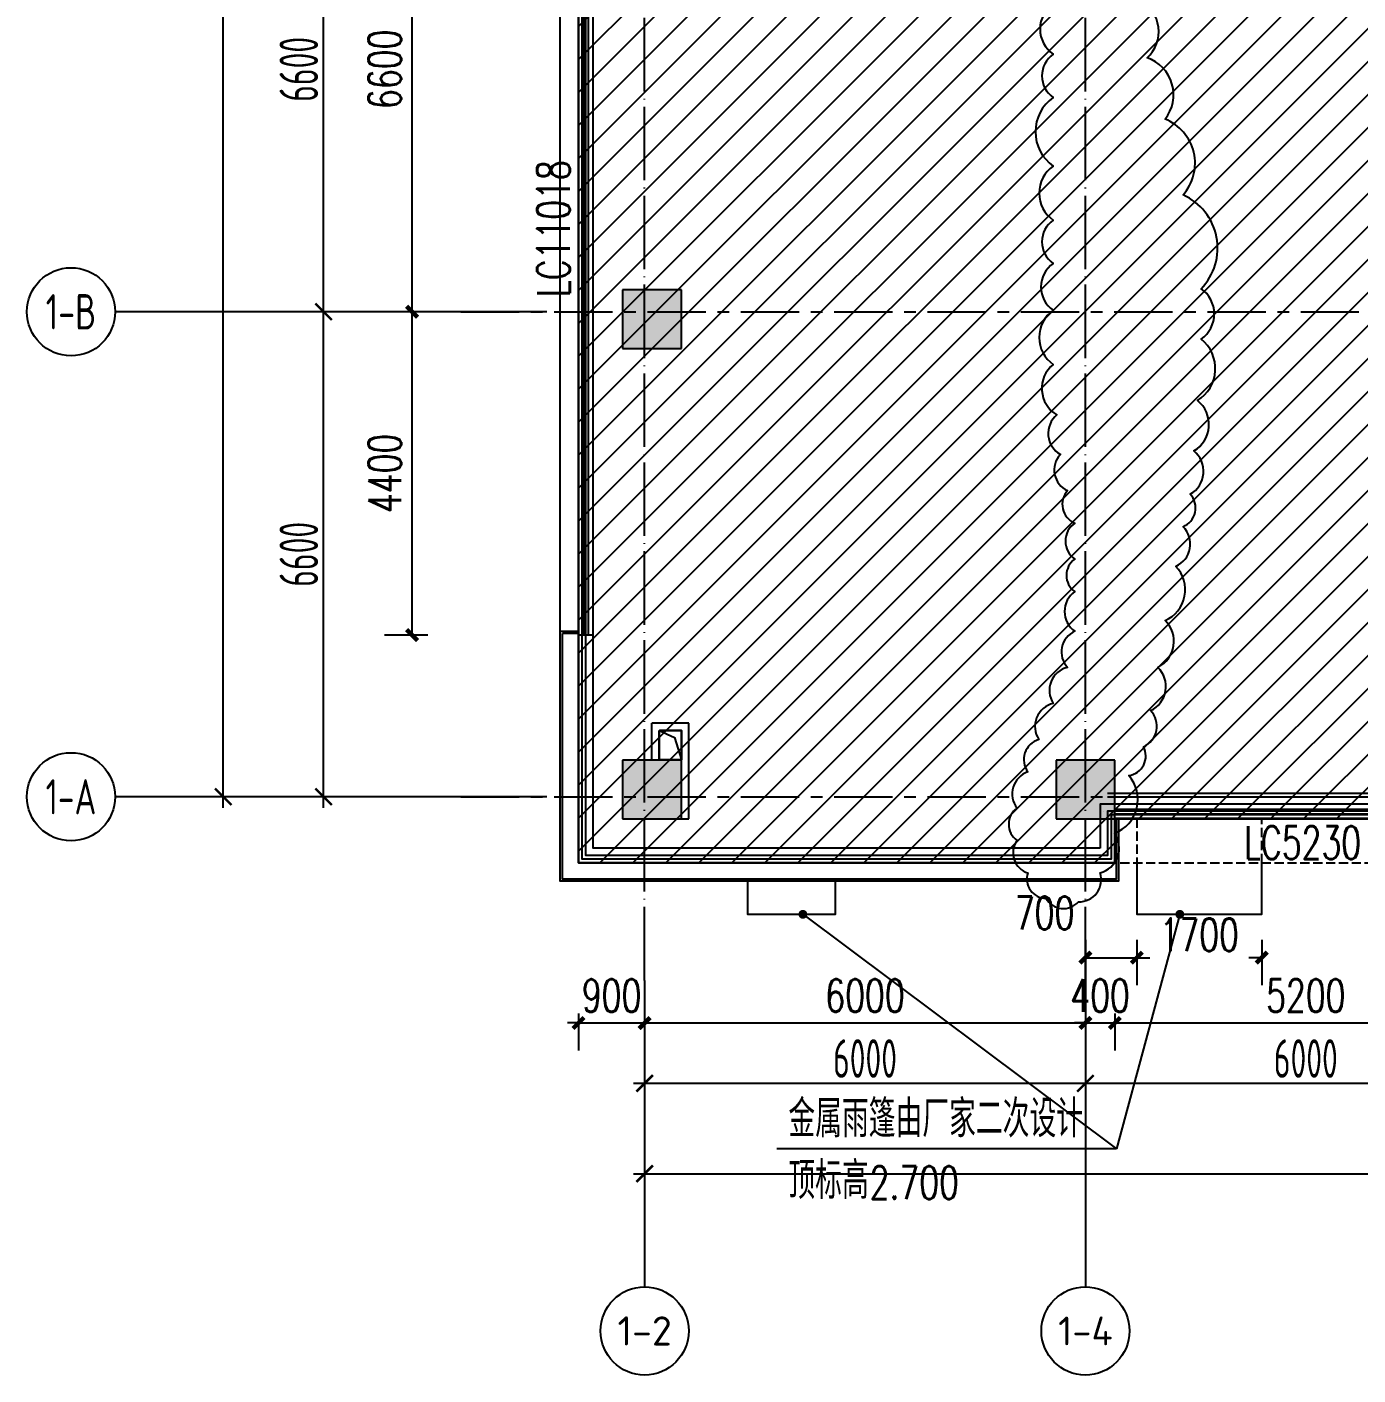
# Model space of a CAD drawing. Header units: millimetres. Extents: x -1048436 to -185795, y -983427 to 400387.
# Drawn here: x -761771 to -743652, y -364464 to -346118 of the extents above; entities that cross this region are included whole.
import ezdxf
from ezdxf.enums import TextEntityAlignment as Align

# ---------------------------------------------------------------- set-up
doc = ezdxf.new("R2010")
doc.units = ezdxf.units.MM
doc.header["$LTSCALE"] = 500
for name, pattern in [('DASH', [0.35, 0.25, -0.1]), ('一层轴网$0$1#游泳馆轴网$0$DOTE', [2.42, 2, -0.2, 0.02, -0.2]), ('一层轴网$0$CENTER', [50.8, 31.75, -6.35, 6.35, -6.35])]:
    doc.linetypes.add(name, pattern=pattern)
for name, color, linetype in [('AXIS_TEXT', 7, 'Continuous'), ('COLUMN', 254, 'Continuous'), ('PUB_DIM', 3, 'Continuous'), ('PUB_HATCH', 8, 'Continuous'), ('WINDOW', 4, 'Continuous'), ('WINDOW_TEXT', 7, 'Continuous'), ('一层轴网$0$1#游泳馆轴网$0$建-轴线', 1, '一层轴网$0$1#游泳馆轴网$0$DOTE'), ('一层轴网$0$建-文字', 4, 'Continuous'), ('一层轴网$0$建-符号', 150, 'Continuous'), ('一层轴网$0$建-轴线', 1, '一层轴网$0$CENTER'), ('建-墙', 254, 'Continuous'), ('建-幕墙', 140, 'Continuous'), ('建-文字', 4, 'Continuous'), ('建-楼梯-扶手栏杆', 3, 'Continuous'), ('建-符号-引出', 150, 'Continuous'), ('建筑-洞口', 3, 'Continuous')]:
    doc.layers.add(name, color=color, linetype=linetype)
doc.layers.add('建-非打-01', color=6, linetype='Continuous', plot=False)
doc.styles.add('_TCH_DIM', font='SIMPLEX', dxfattribs={"bigfont": 'GBCBIG'})
doc.styles.add('_TCH_DIM_T3', font='SIMPLEX', dxfattribs={"width": 0.705882, "bigfont": 'GBCBIG'})
doc.styles.add('_TCH_WINDOW', font='SIMPLEX', dxfattribs={"height": 3.5, "bigfont": 'GBCBIG'})
doc.styles.add('COMPLEX', font='COMPLEX')
doc.styles.add('一层轴网$0$XD2008', font='xd-hzs.shx', dxfattribs={"width": 0.7, "bigfont": 'xd-hztxt.shx'})
doc.styles.add('一层轴网$0$XD2008_T3', font='xd-hzs.shx', dxfattribs={"width": 0.7, "bigfont": 'xd-hztxt.shx'})
doc.dimstyles.new('_TCH_ARCH&&150', dxfattribs={"dimtxt": 446.25, "dimasz": 150, "dimexe": 375, "dimexo": 450, "dimgap": 150, "dimtad": 1, "dimdec": 0, "dimzin": 0, "dimdsep": 46, "dimtxsty": '_TCH_DIM_T3', "dimblk": 'ARCHTICK', "dimcen": 0.09, "dimclrt": 7, "dimazin": 2, "dimtfac": 1, "dimtdec": 0, "dimtix": 1, "dimtmove": 2, "dimatfit": 3, "dimldrblk": 'ARCHTICK', "dimfxl": 1, "dimtolj": 1, "dimtzin": 0, "dimarcsym": 0})
doc.dimstyles.new('一层轴网$0$XD100&&150', dxfattribs={"dimtxt": 525, "dimasz": 225, "dimexe": 150, "dimexo": 150, "dimgap": 75, "dimtad": 1, "dimdec": 0, "dimdsep": 46, "dimtxsty": '一层轴网$0$XD2008_T3', "dimblk": '一层轴网$0$_ARCHTICK', "dimcen": 2.5, "dimdle": 150, "dimclrt": 7, "dimaunit": 1, "dimadec": 0, "dimazin": 0, "dimtfac": 1, "dimtdec": 0, "dimtix": 1, "dimtmove": 0, "dimatfit": 3, "dimfxl": 1, "dimtolj": 1, "dimtzin": 0, "dimarcsym": 0})

# ---------------------------------------------------------------- blocks, each defined once
blk = doc.blocks.new('_AXISO')
blk.add_circle((0, 0), 0.5)
at = {"layer": 'AXIS_TEXT', "style": 'COMPLEX', "width": 1.041667}
blk.add_attdef('A', text='', height=0.56, dxfattribs=at).set_placement((-0.25, -0.28), (0.25, -0.28), align=Align.FIT)
blk = doc.blocks.new('一层轴网$0$_ARCHTICK')
at = {"color": 0, "linetype": 'ByBlock', "const_width": 0.15}
blk.add_lwpolyline([(-0.5, -0.5), (0.5, 0.5)], dxfattribs=at)
blk = doc.blocks.new('*D2897')
at = {"layer": 'Defpoints', "color": 0, "transparency": 16777216}
for p in [(0, -2500), (6000, -2500), (6000, -3900)]:
    blk.add_point(p, dxfattribs=at)
at = {"layer": '一层轴网$0$建-符号', "color": 0, "lineweight": -2, "transparency": 16777216}
for p, q in [((0, -2650), (0, -4050)), ((6000, -2650), (6000, -4050)), ((-150, -3900), (6150, -3900))]:
    blk.add_line(p, q, dxfattribs=at)
at = {"layer": '一层轴网$0$建-符号', "color": 0, "lineweight": -2, "transparency": 16777216, "xscale": 225, "yscale": 225, "zscale": 225, "rotation": 180}
blk.add_blockref('一层轴网$0$_ARCHTICK', (0, -3900), dxfattribs=at)
at = {"layer": '一层轴网$0$建-符号', "color": 0, "lineweight": -2, "transparency": 16777216, "xscale": 225, "yscale": 225, "zscale": 225}
blk.add_blockref('一层轴网$0$_ARCHTICK', (6000, -3900), dxfattribs=at)
at = {"layer": '一层轴网$0$建-符号', "color": 7, "transparency": 16777216, "insert": (3000, -3562.5), "char_height": 525, "attachment_point": 5, "style": '一层轴网$0$XD2008_T3'}
blk.add_mtext('\\A1;6000', dxfattribs=at)
blk = doc.blocks.new('*D2898')
at = {"layer": 'Defpoints', "color": 0, "transparency": 16777216}
for p in [(6000, -2500), (12000, -2500), (12000, -3900)]:
    blk.add_point(p, dxfattribs=at)
at = {"layer": '一层轴网$0$建-符号', "color": 0, "lineweight": -2, "transparency": 16777216}
for p, q in [((6000, -2650), (6000, -4050)), ((12000, -2650), (12000, -4050)), ((5850, -3900), (12150, -3900))]:
    blk.add_line(p, q, dxfattribs=at)
at = {"layer": '一层轴网$0$建-符号', "color": 0, "lineweight": -2, "transparency": 16777216, "xscale": 225, "yscale": 225, "zscale": 225, "rotation": 180}
blk.add_blockref('一层轴网$0$_ARCHTICK', (6000, -3900), dxfattribs=at)
at = {"layer": '一层轴网$0$建-符号', "color": 0, "lineweight": -2, "transparency": 16777216, "xscale": 225, "yscale": 225, "zscale": 225}
blk.add_blockref('一层轴网$0$_ARCHTICK', (12000, -3900), dxfattribs=at)
at = {"layer": '一层轴网$0$建-符号', "color": 7, "transparency": 16777216, "insert": (9000, -3562.5), "char_height": 525, "attachment_point": 5, "style": '一层轴网$0$XD2008_T3'}
blk.add_mtext('\\A1;6000', dxfattribs=at)
blk = doc.blocks.new('*D2910')
at = {"layer": 'Defpoints', "color": 0, "transparency": 16777216}
for p in [(0, -4275), (74610, -4275), (74610, -5130)]:
    blk.add_point(p, dxfattribs=at)
at = {"layer": '一层轴网$0$建-符号', "color": 0, "lineweight": -2, "transparency": 16777216}
for p, q in [((0, -4425), (0, -5280)), ((74610, -4425), (74610, -5280)), ((-150, -5130), (74760, -5130))]:
    blk.add_line(p, q, dxfattribs=at)
at = {"layer": '一层轴网$0$建-符号', "color": 0, "lineweight": -2, "transparency": 16777216, "xscale": 225, "yscale": 225, "zscale": 225, "rotation": 180}
blk.add_blockref('一层轴网$0$_ARCHTICK', (0, -5130), dxfattribs=at)
at = {"layer": '一层轴网$0$建-符号', "color": 0, "lineweight": -2, "transparency": 16777216, "xscale": 225, "yscale": 225, "zscale": 225}
blk.add_blockref('一层轴网$0$_ARCHTICK', (74610, -5130), dxfattribs=at)
at = {"layer": '一层轴网$0$建-符号', "color": 7, "transparency": 16777216, "insert": (37305, -4793), "char_height": 525, "attachment_point": 5, "style": '一层轴网$0$XD2008_T3'}
blk.add_mtext('\\A1;74610', dxfattribs=at)
blk = doc.blocks.new('*D2913')
at = {"layer": 'Defpoints', "color": 0, "transparency": 16777216}
for p in [(-4370, 13200), (-2500, 13200), (-2500, 6600)]:
    blk.add_point(p, dxfattribs=at)
at = {"layer": '一层轴网$0$建-符号', "color": 0, "lineweight": -2, "transparency": 16777216}
for p, q in [((-4370, 6450), (-4370, 13350)), ((-2650, 13200), (-4520, 13200)), ((-2650, 6600), (-4520, 6600))]:
    blk.add_line(p, q, dxfattribs=at)
at = {"layer": '一层轴网$0$建-符号', "color": 0, "lineweight": -2, "transparency": 16777216, "xscale": 225, "yscale": 225, "zscale": 225}
for p, rotation in [((-4370, 13200), 90), ((-4370, 6600), 270)]:
    blk.add_blockref('一层轴网$0$_ARCHTICK', p, dxfattribs=dict(at, rotation=rotation))
at = {"layer": '一层轴网$0$建-符号', "color": 7, "transparency": 16777216, "insert": (-4707.5, 9900), "char_height": 525, "attachment_point": 5, "rotation": 90, "style": '一层轴网$0$XD2008_T3'}
blk.add_mtext('\\A1;6600', dxfattribs=at)
blk = doc.blocks.new('*D2914')
at = {"layer": 'Defpoints', "color": 0, "transparency": 16777216}
for p in [(-4370, 6600), (-2500, 6600), (-2500, 0)]:
    blk.add_point(p, dxfattribs=at)
at = {"layer": '一层轴网$0$建-符号', "color": 0, "lineweight": -2, "transparency": 16777216}
for p, q in [((-4370, -150), (-4370, 6750)), ((-2650, 6600), (-4520, 6600)), ((-2650, 0), (-4520, 0))]:
    blk.add_line(p, q, dxfattribs=at)
at = {"layer": '一层轴网$0$建-符号', "color": 0, "lineweight": -2, "transparency": 16777216, "xscale": 225, "yscale": 225, "zscale": 225}
for p, rotation in [((-4370, 6600), 90), ((-4370, 0), 270)]:
    blk.add_blockref('一层轴网$0$_ARCHTICK', p, dxfattribs=dict(at, rotation=rotation))
at = {"layer": '一层轴网$0$建-符号', "color": 7, "transparency": 16777216, "insert": (-4707.5, 3300), "char_height": 525, "attachment_point": 5, "rotation": 90, "style": '一层轴网$0$XD2008_T3'}
blk.add_mtext('\\A1;6600', dxfattribs=at)
blk = doc.blocks.new('*D2915')
at = {"layer": 'Defpoints', "color": 0, "transparency": 16777216}
for p in [(-5735, 27000), (-4520, 27000), (-4520, 0)]:
    blk.add_point(p, dxfattribs=at)
at = {"layer": '一层轴网$0$建-符号', "color": 0, "lineweight": -2, "transparency": 16777216}
for p, q in [((-4670, 27000), (-5885, 27000)), ((-5735, -150), (-5735, 27150)), ((-4670, 0), (-5885, 0))]:
    blk.add_line(p, q, dxfattribs=at)
at = {"layer": '一层轴网$0$建-符号', "color": 0, "lineweight": -2, "transparency": 16777216, "xscale": 225, "yscale": 225, "zscale": 225}
for p, rotation in [((-5735, 27000), 90), ((-5735, 0), 270)]:
    blk.add_blockref('一层轴网$0$_ARCHTICK', p, dxfattribs=dict(at, rotation=rotation))
at = {"layer": '一层轴网$0$建-符号', "color": 7, "transparency": 16777216, "insert": (-6072.5, 13500), "char_height": 525, "attachment_point": 5, "rotation": 90, "style": '一层轴网$0$XD2008_T3'}
blk.add_mtext('\\A1;27000', dxfattribs=at)
blk = doc.blocks.new('ghfhfds')
at = {"layer": '建筑-洞口'}
blk.add_lwpolyline([(-753163, -355694), (-752863, -355694), (-752863, -356094), (-753163, -356094)], close=True, dxfattribs=at)
blk.add_lwpolyline([(-753163, -355694), (-752957, -355790), (-752863, -356094)], dxfattribs=at)
blk = doc.blocks.new('A$C5F49506C')
at = {"layer": '建-幕墙'}
for p, q in [((-142443, 37675), (-142693, 37675)), ((-142443, 37645), (-142663, 37645))]:
    blk.add_line(p, q, dxfattribs=at)
for points in [[(-135093, 35125), (-135093, 34275), (-142693, 34275), (-142693, 56375), (-134893, 56375), (-134893, 55525)], [(-135123, 35125), (-135123, 34305), (-142663, 34305), (-142663, 37645)]]:
    blk.add_lwpolyline(points, dxfattribs=at)
blk = doc.blocks.new('_ArchTick')
at = {"color": 0, "linetype": 'ByBlock', "const_width": 0.4}
blk.add_lwpolyline([(-0.5, -0.5), (0.5, 0.5)], dxfattribs=at)
blk = doc.blocks.new('*D1637')
at = {"layer": 'Defpoints', "color": 0, "transparency": 16777216}
for p in [(-746663, -358093), (-744963, -358093), (-744963, -358784)]:
    blk.add_point(p, dxfattribs=at)
at = {"layer": 'PUB_DIM', "color": 0, "lineweight": -2, "transparency": 16777216}
for p, q in [((-746663, -358543), (-746663, -359159)), ((-744963, -358543), (-744963, -359159)), ((-746663, -358784), (-746488, -358784)), ((-744963, -358784), (-745138, -358784))]:
    blk.add_line(p, q, dxfattribs=at)
at = {"layer": 'PUB_DIM', "color": 0, "lineweight": -2, "transparency": 16777216, "xscale": 150, "yscale": 150, "zscale": 150, "rotation": 180}
blk.add_blockref('_ArchTick', (-746663, -358784), dxfattribs=at)
at = {"layer": 'PUB_DIM', "color": 0, "lineweight": -2, "transparency": 16777216, "xscale": 150, "yscale": 150, "zscale": 150}
blk.add_blockref('_ArchTick', (-744963, -358784), dxfattribs=at)
at = {"layer": 'PUB_DIM', "color": 7, "transparency": 16777216, "insert": (-745813, -358472), "char_height": 446.2, "attachment_point": 5, "style": '_TCH_DIM_T3'}
blk.add_mtext('\\A1;1700', dxfattribs=at)
blk = doc.blocks.new('*D1638')
at = {"layer": 'Defpoints', "color": 0, "transparency": 16777216}
for p in [(-747363, -358093), (-746663, -358093), (-746663, -358784)]:
    blk.add_point(p, dxfattribs=at)
at = {"layer": 'PUB_DIM', "color": 0, "lineweight": -2, "transparency": 16777216}
for p, q in [((-747363, -358543), (-747363, -359159)), ((-746663, -358543), (-746663, -359159)), ((-747363, -358784), (-746663, -358784))]:
    blk.add_line(p, q, dxfattribs=at)
at = {"layer": 'PUB_DIM', "color": 0, "lineweight": -2, "transparency": 16777216, "xscale": 150, "yscale": 150, "zscale": 150, "rotation": 180}
blk.add_blockref('_ArchTick', (-747363, -358784), dxfattribs=at)
at = {"layer": 'PUB_DIM', "color": 0, "lineweight": -2, "transparency": 16777216, "xscale": 150, "yscale": 150, "zscale": 150}
blk.add_blockref('_ArchTick', (-746663, -358784), dxfattribs=at)
at = {"layer": 'PUB_DIM', "color": 7, "transparency": 16777216, "insert": (-747919, -358176), "char_height": 446.2, "attachment_point": 5, "style": '_TCH_DIM_T3'}
blk.add_mtext('\\A1;700', dxfattribs=at)
blk = doc.blocks.new('*D1648')
at = {"layer": 'Defpoints', "color": 0, "transparency": 16777216}
for p in [(-756527, -343394), (-755863, -343394), (-755863, -349994)]:
    blk.add_point(p, dxfattribs=at)
at = {"layer": 'PUB_DIM', "color": 0, "lineweight": -2, "transparency": 16777216}
for p, q in [((-756313, -343394), (-756902, -343394)), ((-756527, -349994), (-756527, -343394)), ((-756313, -349994), (-756902, -349994))]:
    blk.add_line(p, q, dxfattribs=at)
at = {"layer": 'PUB_DIM', "color": 0, "lineweight": -2, "transparency": 16777216, "xscale": 150, "yscale": 150, "zscale": 150}
for p, rotation in [((-756527, -343394), 90), ((-756527, -349994), 270)]:
    blk.add_blockref('_ArchTick', p, dxfattribs=dict(at, rotation=rotation))
at = {"layer": 'PUB_DIM', "color": 7, "transparency": 16777216, "insert": (-756900, -346694), "char_height": 446.2, "attachment_point": 5, "rotation": 90, "style": '_TCH_DIM_T3'}
blk.add_mtext('\\A1;6600', dxfattribs=at)
blk = doc.blocks.new('*D1649')
at = {"layer": 'Defpoints', "color": 0, "transparency": 16777216}
for p in [(-756527, -349994), (-755863, -349994), (-755863, -354394)]:
    blk.add_point(p, dxfattribs=at)
at = {"layer": 'PUB_DIM', "color": 0, "lineweight": -2, "transparency": 16777216}
for p, q in [((-756313, -349994), (-756902, -349994)), ((-756527, -354394), (-756527, -349994)), ((-756313, -354394), (-756902, -354394))]:
    blk.add_line(p, q, dxfattribs=at)
at = {"layer": 'PUB_DIM', "color": 0, "lineweight": -2, "transparency": 16777216, "xscale": 150, "yscale": 150, "zscale": 150}
for p, rotation in [((-756527, -349994), 90), ((-756527, -354394), 270)]:
    blk.add_blockref('_ArchTick', p, dxfattribs=dict(at, rotation=rotation))
at = {"layer": 'PUB_DIM', "color": 7, "transparency": 16777216, "insert": (-756900, -352194), "char_height": 446.2, "attachment_point": 5, "rotation": 90, "style": '_TCH_DIM_T3'}
blk.add_mtext('\\A1;4400', dxfattribs=at)
blk = doc.blocks.new('*D2065')
at = {"layer": 'Defpoints', "color": 0, "transparency": 16777216}
for p in [(-754263, -359094), (-753363, -359094), (-753363, -359673)]:
    blk.add_point(p, dxfattribs=at)
at = {"layer": 'PUB_DIM', "color": 0, "lineweight": -2, "transparency": 16777216}
for p, q in [((-754263, -359544), (-754263, -360048)), ((-753363, -359544), (-753363, -360048)), ((-754263, -359673), (-754413, -359673)), ((-754263, -359673), (-753363, -359673)), ((-753363, -359673), (-753213, -359673))]:
    blk.add_line(p, q, dxfattribs=at)
at = {"layer": 'PUB_DIM', "color": 0, "lineweight": -2, "transparency": 16777216, "xscale": 150, "yscale": 150, "zscale": 150}
blk.add_blockref('_ArchTick', (-754263, -359673), dxfattribs=at)
at = {"layer": 'PUB_DIM', "color": 0, "lineweight": -2, "transparency": 16777216, "xscale": 150, "yscale": 150, "zscale": 150, "rotation": 180}
blk.add_blockref('_ArchTick', (-753363, -359673), dxfattribs=at)
at = {"layer": 'PUB_DIM', "color": 7, "transparency": 16777216, "insert": (-753813, -359300), "char_height": 446.2, "attachment_point": 5, "style": '_TCH_DIM_T3'}
blk.add_mtext('\\A1;900', dxfattribs=at)
blk = doc.blocks.new('*D2066')
at = {"layer": 'Defpoints', "color": 0, "transparency": 16777216}
for p in [(-753363, -359094), (-747363, -359094), (-747363, -359673)]:
    blk.add_point(p, dxfattribs=at)
at = {"layer": 'PUB_DIM', "color": 0, "lineweight": -2, "transparency": 16777216}
for p, q in [((-753363, -359544), (-753363, -360048)), ((-747363, -359544), (-747363, -360048)), ((-753363, -359673), (-747363, -359673))]:
    blk.add_line(p, q, dxfattribs=at)
at = {"layer": 'PUB_DIM', "color": 0, "lineweight": -2, "transparency": 16777216, "xscale": 150, "yscale": 150, "zscale": 150, "rotation": 180}
blk.add_blockref('_ArchTick', (-753363, -359673), dxfattribs=at)
at = {"layer": 'PUB_DIM', "color": 0, "lineweight": -2, "transparency": 16777216, "xscale": 150, "yscale": 150, "zscale": 150}
blk.add_blockref('_ArchTick', (-747363, -359673), dxfattribs=at)
at = {"layer": 'PUB_DIM', "color": 7, "transparency": 16777216, "insert": (-750363, -359300), "char_height": 446.2, "attachment_point": 5, "style": '_TCH_DIM_T3'}
blk.add_mtext('\\A1;6000', dxfattribs=at)
blk = doc.blocks.new('*D2067')
at = {"layer": 'Defpoints', "color": 0, "transparency": 16777216}
for p in [(-747363, -359094), (-746963, -359094), (-746963, -359673)]:
    blk.add_point(p, dxfattribs=at)
at = {"layer": 'PUB_DIM', "color": 0, "lineweight": -2, "transparency": 16777216}
for p, q in [((-747363, -359544), (-747363, -360048)), ((-746963, -359544), (-746963, -360048)), ((-747363, -359673), (-747513, -359673)), ((-747363, -359673), (-746963, -359673)), ((-746963, -359673), (-746813, -359673))]:
    blk.add_line(p, q, dxfattribs=at)
at = {"layer": 'PUB_DIM', "color": 0, "lineweight": -2, "transparency": 16777216, "xscale": 150, "yscale": 150, "zscale": 150}
blk.add_blockref('_ArchTick', (-747363, -359673), dxfattribs=at)
at = {"layer": 'PUB_DIM', "color": 0, "lineweight": -2, "transparency": 16777216, "xscale": 150, "yscale": 150, "zscale": 150, "rotation": 180}
blk.add_blockref('_ArchTick', (-746963, -359673), dxfattribs=at)
at = {"layer": 'PUB_DIM', "color": 7, "transparency": 16777216, "insert": (-747163, -359300), "char_height": 446.2, "attachment_point": 5, "style": '_TCH_DIM_T3'}
blk.add_mtext('\\A1;400', dxfattribs=at)
blk = doc.blocks.new('*D2068')
at = {"layer": 'Defpoints', "color": 0, "transparency": 16777216}
for p in [(-746963, -359094), (-741763, -359094), (-741763, -359673)]:
    blk.add_point(p, dxfattribs=at)
at = {"layer": 'PUB_DIM', "color": 0, "lineweight": -2, "transparency": 16777216}
for p, q in [((-746963, -359544), (-746963, -360048)), ((-741763, -359544), (-741763, -360048)), ((-746963, -359673), (-741763, -359673))]:
    blk.add_line(p, q, dxfattribs=at)
at = {"layer": 'PUB_DIM', "color": 0, "lineweight": -2, "transparency": 16777216, "xscale": 150, "yscale": 150, "zscale": 150, "rotation": 180}
blk.add_blockref('_ArchTick', (-746963, -359673), dxfattribs=at)
at = {"layer": 'PUB_DIM', "color": 0, "lineweight": -2, "transparency": 16777216, "xscale": 150, "yscale": 150, "zscale": 150}
blk.add_blockref('_ArchTick', (-741763, -359673), dxfattribs=at)
at = {"layer": 'PUB_DIM', "color": 7, "transparency": 16777216, "insert": (-744363, -359300), "char_height": 446.2, "attachment_point": 5, "style": '_TCH_DIM_T3'}
blk.add_mtext('\\A1;5200', dxfattribs=at)
blk = doc.blocks.new('$TCHSYS$WIN2D')
for p, q in [((-0.5, 0.5), (0.5, 0.5)), ((-0.5, 0.5), (-0.5, -0.5)), ((0.5, 0.5), (0.5, -0.5)), ((0.5, 0.1667), (-0.5, 0.1667)), ((0.5, -0.1667), (-0.5, -0.1667)), ((-0.5, -0.5), (0.5, -0.5))]:
    blk.add_line(p, q)
blk = doc.blocks.new('一层轴网')
at = {"layer": '一层轴网$0$1#游泳馆轴网$0$建-轴线'}
for points in [[(0, -2500), (0, 29500)], [(6000, -2500), (6000, 29500)]]:
    blk.add_lwpolyline(points, dxfattribs=at)
at = {"layer": '一层轴网$0$建-符号'}
for p, q in [((-1330, 6600), (-7208, 6600)), ((-7208, 6600), (-7208, 6600)), ((-1330, 0), (-7208, 0)), ((-7208, 0), (-7208, 0)), ((0, -2500), (0, -6670)), ((6000, -2500), (6000, -6670))]:
    blk.add_line(p, q, dxfattribs=at)
at = {"layer": '一层轴网$0$建-轴线', "ltscale": 0.05}
for p, q in [((-2500, 6600), (77110, 6600)), ((-2500, 0), (77110, 0))]:
    blk.add_line(p, q, dxfattribs=at)
at = {"layer": '一层轴网$0$建-符号'}
ref = blk.add_blockref('_AXISO', (-7808, 6600), dxfattribs=dict(at, xscale=1200, yscale=1200, zscale=1200))
ref.add_attrib('A', '1-B', dxfattribs={"layer": '一层轴网$0$建-文字', "height": 481.73, "style": '一层轴网$0$XD2008', "width": 0.947467}).set_placement((-8152.1, 6359.1), (-7463.9, 6359.1), align=Align.FIT)
ref = blk.add_blockref('_AXISO', (-7808, 0), dxfattribs=dict(at, xscale=1200, yscale=1200, zscale=1200))
ref.add_attrib('A', '1-A', dxfattribs={"layer": '一层轴网$0$建-文字', "height": 479.03, "style": '一层轴网$0$XD2008', "width": 0.922464}).set_placement((-8153, -239.5), (-7463, -239.5), align=Align.FIT)
ref = blk.add_blockref('_AXISO', (0, -7270), dxfattribs=dict(at, xscale=1200, yscale=1200, zscale=1200))
ref.add_attrib('A', '1-2', dxfattribs={"layer": '一层轴网$0$建-文字', "height": 396.67, "style": '一层轴网$0$XD2008', "width": 0.808889}).set_placement((-370.2, -7468.3), (370.2, -7468.3), align=Align.FIT)
ref = blk.add_blockref('_AXISO', (6000, -7270), dxfattribs=dict(at, xscale=1200, yscale=1200, zscale=1200))
ref.add_attrib('A', '1-4', dxfattribs={"layer": '一层轴网$0$建-文字', "height": 391.23, "style": '一层轴网$0$XD2008', "width": 0.809836}).set_placement((5628.3, -7465.6), (6371.7, -7465.6), align=Align.FIT)
for p1, p2, distance, picture, middle in [((-4520, 0), (-4520, 27000), 1215, '*D2915', (-6072.5, 13500)), ((-2500, 6600), (-2500, 13200), 1870, '*D2913', (-4707.5, 9900)), ((-2500, 0), (-2500, 6600), 1870, '*D2914', (-4707.5, 3300)), ((0, -2500), (6000, -2500), -1400, '*D2897', (3000, -3562.5)), ((6000, -2500), (12000, -2500), -1400, '*D2898', (9000, -3562.5)), ((0, -4275), (74610, -4275), -855, '*D2910', (37305, -4792.5))]:
    dim = blk.add_aligned_dim(p1=p1, p2=p2, distance=distance, dimstyle='一层轴网$0$XD100&&150', dxfattribs=at)
    dim.commit()
    dim.dimension.update_dxf_attribs({"geometry": picture, "text_midpoint": middle})

msp = doc.modelspace()

# ---------------------------------------------------------------- hatches: boundary and pattern name
h = msp.add_hatch()
h.set_pattern_fill('ANSI31', color=256, scale=200)
h.set_pattern_definition([(45, (0, 0), (-224.5064, 224.5064), [])])
h.paths.add_polyline_path([(-753662.7, -335894), (-753662.7, -329294), (-740962.7, -329294), (-740962.7, -336494), (-728962.7, -336494), (-728962.7, -356890.4), (-746962.7, -356890.4), (-746962.7, -357494), (-754262.7, -357494), (-754262.7, -335894)])
at = {"layer": 'PUB_HATCH'}
for points in [[(-753662.7, -349694), (-753662.7, -350494), (-752862.7, -350494), (-752862.7, -349694)], [(-753662.7, -356094), (-753662.7, -356894), (-752862.7, -356894), (-752862.7, -356094)], [(-747762.7, -356094), (-747762.7, -356894), (-746962.7, -356894), (-746962.7, -356094)]]:
    msp.add_hatch(color=256, dxfattribs=at).paths.add_polyline_path(points)

# ---------------------------------------------------------------- linework, layer by layer
msp.add_line((-746962.7, -356894), (-746962.7, -357494))
msp.add_lwpolyline([(-729062.7, -356894), (-729062.7, -343094), (-722912.7, -343094), (-722912.7, -329394), (-722912.7, -329294), (-753662.7, -329294), (-753662.7, -335894), (-754262.7, -335894), (-754262.7, -357494), (-746962.7, -357494), (-746962.7, -356894), (-729062.7, -356894), (-729062.7, -343094)], close=True)
for points in [[(-740962.7, -331294), (-740962.7, -336494), (-728962.7, -336494), (-728962.7, -356890.4), (-746962.7, -356890.4), (-746962.7, -357494), (-754262.7, -357494), (-754262.7, -335894), (-753662.7, -335894), (-753662.7, -329294)], [(-746662.7, -357494), (-746662.7, -358194), (-744962.7, -358194), (-744962.7, -357494)], [(-751963.2, -357744), (-751963.2, -358194), (-750763.2, -358194), (-750763.2, -357744)]]:
    msp.add_lwpolyline(points)
at = {"layer": 'COLUMN'}
for p, q in [((-753662.7, -349694), (-753662.7, -350494)), ((-752862.7, -349694), (-753662.7, -349694)), ((-752862.7, -350494), (-752862.7, -349694)), ((-753662.7, -350494), (-752862.7, -350494)), ((-753662.7, -356094), (-753662.7, -356894)), ((-752862.7, -356094), (-753662.7, -356094)), ((-752862.7, -356894), (-752862.7, -356094)), ((-747762.7, -356094), (-747762.7, -356894)), ((-746962.7, -356094), (-747762.7, -356094)), ((-746962.7, -356894), (-746962.7, -356094)), ((-753662.7, -356894), (-752862.7, -356894)), ((-747762.7, -356894), (-746962.7, -356894))]:
    msp.add_line(p, q, dxfattribs=at)
at = {"layer": '建-墙'}
for p, q in [((-754062.7, -354394), (-754262.7, -354394)), ((-754262.7, -354394), (-754262.7, -357494)), ((-754062.7, -357294), (-754062.7, -354394)), ((-752762.7, -355593.6), (-753262.7, -355593.6)), ((-753262.7, -356094), (-753262.7, -355593.6)), ((-752862.7, -355693.6), (-753162.7, -355693.6)), ((-753162.7, -356094), (-753162.7, -355693.6)), ((-752862.7, -356894), (-752862.7, -355693.6)), ((-752762.7, -356894), (-752762.7, -355593.6)), ((-747162.7, -356794), (-747162.7, -356794)), ((-747112.7, -356794), (-747112.7, -356794)), ((-747062.7, -356794), (-747062.7, -356794)), ((-752862.7, -356894), (-752762.7, -356894)), ((-747162.7, -356894), (-747162.7, -357294)), ((-746962.7, -356894), (-746962.7, -357494)), ((-747162.7, -357294), (-754062.7, -357294)), ((-746962.7, -357494), (-754262.7, -357494))]:
    msp.add_line(p, q, dxfattribs=at)
at = {"layer": '建-墙', "linetype": 'DASH'}
for points in [[(-753662.7, -335894), (-754262.7, -335894), (-754262.7, -357494), (-747362.7, -357494)], [(-747062.7, -357494), (-728962.7, -357494), (-728962.7, -356894)], [(-746662.7, -356894), (-746662.7, -358194), (-744962.7, -358194), (-744962.7, -356894)]]:
    msp.add_lwpolyline(points, dxfattribs=at)
at = {"layer": '建-楼梯-扶手栏杆'}
for p, q in [((-747062.7, -356544), (-741662.7, -356544)), ((-747062.7, -356594), (-741662.7, -356594))]:
    msp.add_line(p, q, dxfattribs=at)
for points in [[(-740062.7, -331244), (-741012.7, -331244), (-741012.7, -336544), (-729012.7, -336544), (-729012.7, -356840.4), (-747012.7, -356840.4), (-747012.7, -357444), (-754212.7, -357444), (-754212.7, -335944), (-753612.7, -335944), (-753612.7, -329294)], [(-740062.7, -331194), (-741062.7, -331194), (-741062.7, -336594), (-729062.7, -336594), (-729062.7, -356790.4), (-747062.7, -356790.4), (-747062.7, -357394), (-754162.7, -357394), (-754162.7, -335994), (-753562.7, -335994), (-753562.7, -329294)]]:
    msp.add_lwpolyline(points, dxfattribs=at)
at = {"layer": '建-符号-引出'}
for p, q in [((-751208.9, -358194), (-746941.4, -361385.8)), ((-746077.8, -358194), (-746941.4, -361385.8)), ((-746941.4, -361385.8), (-751563.6, -361385.8))]:
    msp.add_line(p, q, dxfattribs=at)
at = {"layer": '建-符号-引出', "const_width": 60}
for points in [[(-751232.9, -358176, 1), (-751184.9, -358212, 1)], [(-746069.9, -358165, 1), (-746085.6, -358223, 1)]]:
    msp.add_lwpolyline(points, format="xyb", close=True, dxfattribs=at)
at = {"layer": '建-非打-01'}
msp.add_lwpolyline([(-747162.7, -357294), (-754062.7, -357294), (-754062.7, -336094), (-747162.7, -336094), (-747162.7, -336696.8), (-729162.7, -336696.8), (-729162.7, -356694), (-747162.7, -356694)], close=True, dxfattribs=at)
msp.add_lwpolyline([(-747801.5, -345802.2, 0.5205671), (-747801.5, -346489.3, 0.5205671), (-747801.5, -346489.3, 0.5205671), (-747801.5, -347078.3, 0.5205671), (-747801.5, -347078.3, 0.5205671), (-747801.5, -348010.8, 0.5205671), (-747801.5, -348010.8, 0.5205671), (-747801.5, -348747, 0.5205671), (-747801.5, -348747, 0.5205671), (-747801.5, -349336, 0.5205671), (-747801.5, -349336, 0.5205671), (-747801.5, -349974.1, 0.5205671), (-747801.5, -349974.1, 0.5205671), (-747801.5, -350710.3, 0.5205671), (-747801.5, -350710.3, 0.5205671), (-747752.3, -351397.4, 0.5205671), (-747752.3, -351397.4, 0.5205671), (-747703.2, -351937.3, 0.5205671), (-747703.2, -351937.3, 0.5205671), (-747605, -352428.1, 0.5205671), (-747605, -352428.1, 0.5205671), (-747506.8, -352869.8, 0.5205671), (-747506.8, -352869.8, 0.5205671), (-747506.8, -353360.6, 0.5205671), (-747506.8, -353360.6, 0.5205671), (-747506.8, -353802.4, 0.5205671), (-747506.8, -353802.4, 0.5205671), (-747506.8, -354342.3, 0.5205671), (-747506.8, -354342.3, 0.5205671), (-747605, -354833.1, 0.5205671), (-747605, -354833.1, 0.5205671), (-747801.5, -355323.9, 0.5205671), (-747801.5, -355323.9, 0.5205671), (-747997.9, -355814.7, 0.5205671), (-747997.9, -355814.7, 0.5205671), (-748145.3, -356256.4, 0.5205671), (-748145.3, -356256.4, 0.5205671), (-748292.6, -356747.2, 0.5205671), (-748292.6, -356747.2, 0.5205671), (-748292.6, -357189, 0.5205671), (-748292.6, -357189, 0.5205671), (-748145.3, -357630.7, 0.5205671), (-748145.3, -357630.7, 0.5205671), (-747899.7, -357974.3, 0.5205671), (-747899.7, -357974.3, 0.5205671), (-747457.6, -358023.3, 0.5205671), (-747457.6, -358023.3, 0.5205671), (-747162.9, -357630.7, 0.5205671), (-747162.9, -357630.7, 0.5205671), (-746966.5, -357090.8, 0.5205671), (-746966.5, -357090.8, 0.5205671), (-746770, -356305.5, 0.5205671), (-746770, -356305.5, 0.5205671), (-746573.6, -355912.9, 0.5205671), (-746573.6, -355912.9, 0.5205671), (-746475.3, -355422, 0.5205671), (-746475.3, -355422, 0.5205671), (-746377.1, -354833.1, 0.5205671), (-746377.1, -354833.1, 0.5205671), (-746278.9, -354195, 0.5205671), (-746278.9, -354195, 0.5205671), (-746131.5, -353458.8, 0.5205671), (-746131.5, -353458.8, 0.5205671), (-746033.3, -352918.9, 0.5205671), (-746033.3, -352918.9, 0.5205671), (-745935, -352477.2, 0.5205671), (-745935, -352477.2, 0.5205671), (-745885.9, -351888.2, 0.5205671), (-745885.9, -351888.2, 0.5205671), (-745836.8, -351201.1, 0.5205671), (-745836.8, -351201.1, 0.5205671), (-745787.7, -350366.7, 0.5205671), (-745787.7, -350366.7, 0.5205671), (-745787.7, -349679.6, 0.5205671), (-745787.7, -349679.6, 0.5205671), (-746033.3, -348403.5, 0.5205671), (-746033.3, -348403.5, 0.5205671), (-746278.9, -347372.8, 0.5205671), (-746278.9, -347372.8, 0.5205671), (-746524.4, -346538.4, 0.5205671), (-746524.4, -346538.4, 0.5205671), (-746622.7, -345753.1, 0.5205671)], format="xyb", dxfattribs=at)

# ---------------------------------------------------------------- block references
for name, p in [('一层轴网', (-753362.7, -356594)), ('A$C5F49506C', (-611819.6, -392018.5)), ('ghfhfds', (0, 0.4))]:
    msp.add_blockref(name, p)
at = {"layer": 'WINDOW'}
ref = msp.add_blockref('$TCHSYS$WIN2D', (-754162.7, -348894), dxfattribs=dict(at, xscale=-11000, yscale=200, zscale=-11000, rotation=270))
ref.add_attrib('A', 'LC11018', (-754381.2, -349794), dxfattribs={"layer": 'WINDOW_TEXT', "height": 446.25, "rotation": 90, "style": '_TCH_WINDOW', "width": 0.705882})
ref = msp.add_blockref('$TCHSYS$WIN2D', (-744362.7, -356794), dxfattribs=dict(at, xscale=5200, yscale=200, zscale=5200, rotation=180))
ref.add_attrib('A', 'LC5230', (-745202.7, -357442.1), dxfattribs={"layer": 'WINDOW_TEXT', "height": 446.25, "style": '_TCH_WINDOW', "width": 0.705882})

# ---------------------------------------------------------------- texts
at = {"layer": '建-文字', "style": '_TCH_DIM'}
for s, height, p in [('金属雨篷由厂家二次设计', 506.383, (-751406.1, -361228.3)), ('顶标高', 506.38, (-751406.1, -362068.3))]:
    msp.add_text(s, height=height, dxfattribs=at).set_placement(p)
at = {"layer": '建-文字', "style": '_TCH_DIM', "width": 0.705882}
msp.add_text('2.700', height=446.25, dxfattribs=at).set_placement((-750300.2, -362068.3))

# ---------------------------------------------------------------- dimensions: what is measured, and where the dimension line sits
at = {"layer": 'PUB_DIM'}
for p1, p2, distance, picture, middle in [((-755862.7, -349994), (-755862.7, -343394), 663.9, '*D1648', (-756899.7, -346694)), ((-755862.7, -354394), (-755862.7, -349994), 663.9, '*D1649', (-756899.7, -352194)), ((-754262.7, -359094), (-753362.7, -359094), -578.8, '*D2065', (-753812.7, -359299.7)), ((-753362.7, -359094), (-747362.7, -359094), -578.8, '*D2066', (-750362.7, -359299.7)), ((-747362.7, -359094), (-746962.7, -359094), -578.8, '*D2067', (-747162.7, -359299.7)), ((-746962.7, -359094), (-741762.7, -359094), -578.8, '*D2068', (-744362.7, -359299.7))]:
    dim = msp.add_aligned_dim(p1=p1, p2=p2, distance=distance, dimstyle='_TCH_ARCH&&150', dxfattribs=at)
    dim.commit()
    dim.dimension.update_dxf_attribs({"geometry": picture, "text_midpoint": middle})
for base, p1, p2, picture, middle in [((-746662.7, -358784.1), (-747362.7, -358093.2), (-746662.7, -358093.2), '*D1638', (-747919.1, -358176.2)), ((-744962.7, -358784.1), (-746662.7, -358093.2), (-744962.7, -358093.2), '*D1637', (-745812.7, -358471.8))]:
    dim = msp.add_linear_dim(base=base, p1=p1, p2=p2, angle=360, dimstyle='_TCH_ARCH&&150', dxfattribs=at)
    dim.commit()
    dim.dimension.update_dxf_attribs({"geometry": picture, "text_midpoint": middle, "dimtype": 129})

doc.saveas('drawing.dxf')
